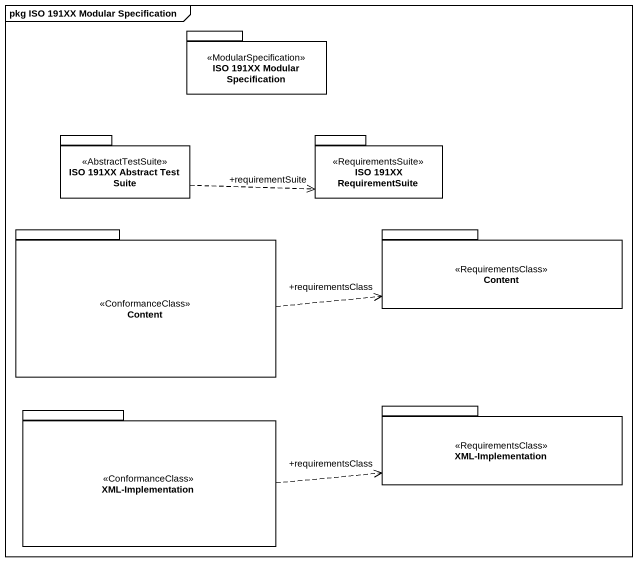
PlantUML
@startuml
mainframe pkg ISO 191XX Modular Specification
package "ISO 191XX Modular Specification" as ISO_191XX_Modular <<ModularSpecification>> {
}
package "ISO 191XX Abstract Test Suite" as ISO_191XX_Abstract_Test <<AbstractTestSuite>> {
}
package "ISO 191XX RequirementSuite" as ISO_191XX_RequirementSuite <<RequirementsSuite>> {
}
package Content <<ConformanceClass>> {
}
package "Content" as Content_2 <<RequirementsClass>> {
}
package "XML-Implementation" as XML_Implementation <<ConformanceClass>> {
}
package "XML-Implementation" as XML_Implementation_2 <<RequirementsClass>> {
}
ISO_191XX_Abstract_Test .right.> "+requirementSuite" ISO_191XX_RequirementSuite
Content .right.> "+requirementsClass" Content_2
XML_Implementation .right.> "+requirementsClass" XML_Implementation_2
@enduml
